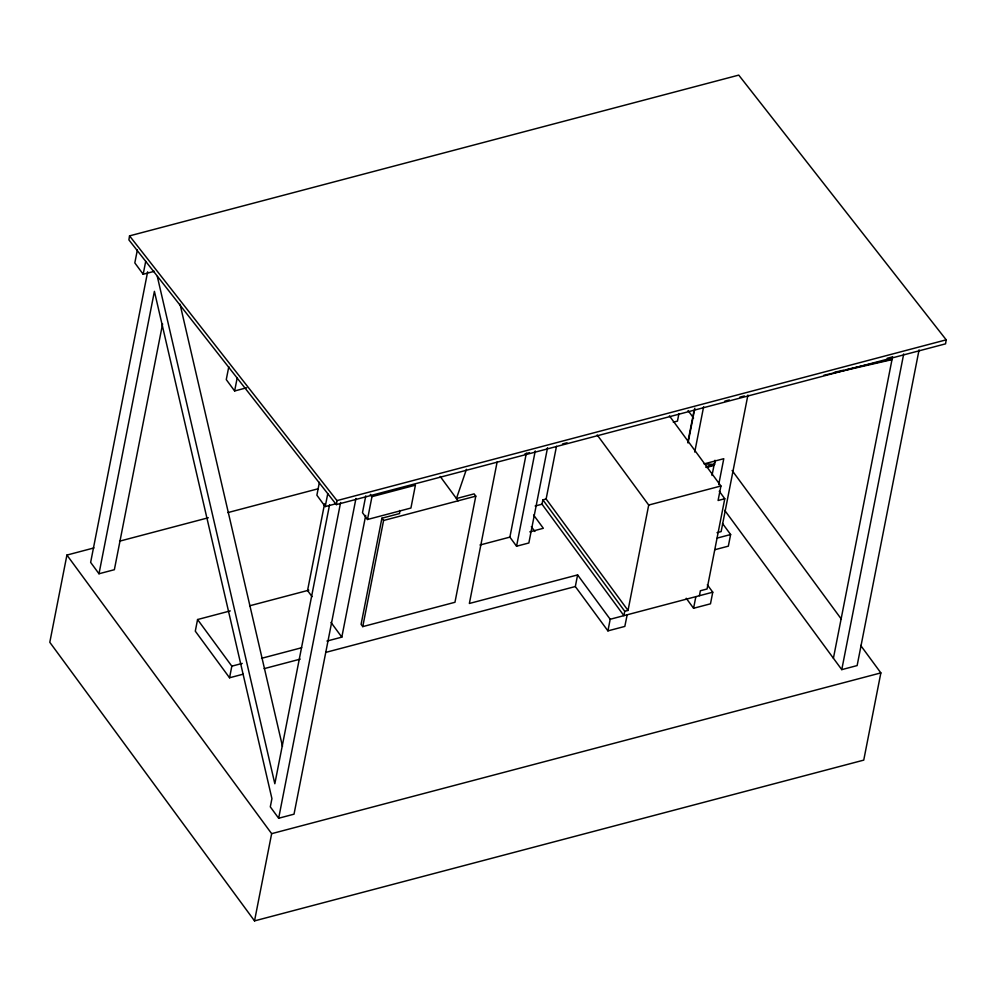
<?xml version="1.0" encoding="UTF-8"?>
<svg xmlns="http://www.w3.org/2000/svg" width="996" height="996" viewBox="0 0 996 996"><rect width="100%" height="100%" fill="white"/><g stroke="black" fill="none" stroke-linecap="round" stroke-linejoin="round"><path stroke-width="1.49" d="M399.695 510.487L399.583 513.55L381.904 518.206L361.087 624.343L362.756 626.621L454.96 602.281L475.789 496.145L474.108 493.879L456.442 498.535L466.439 469.315M129.542 235.878L128.895 239.887L336.337 504.611L945.553 343.844L946.2 339.835L738.746 75.111L129.542 235.878L336.984 500.602L336.337 504.611M93.985 547.925L66.919 555.071L49.8 642.296L254.528 920.889L863.744 760.122L880.862 672.898L860.656 645.408M137.361 249.984L134.821 262.894L143.175 274.261L154.355 271.31M143.175 274.261L145.715 261.35M147.645 271.796L90.636 562.379L98.99 573.758L114.366 569.7L162.585 323.937M98.99 573.758L154.405 291.355L271.92 798.618L270.302 806.86L278.656 818.239L294.019 814.18L355.958 498.473M228.806 366.69L226.266 379.601L234.633 390.967L246.647 387.793M234.633 390.967L237.16 378.057M230.263 610.909L197.569 619.537L195.291 631.165L229.553 677.778L243.074 674.205M229.553 677.778L231.831 666.162L197.569 619.537M319.405 482.301L316.877 495.211L325.231 506.578L336.399 503.64M324.572 503.789L307.552 590.516L312.059 596.654M325.231 506.578L327.759 493.667M329.552 504.872L274.834 783.74L157.318 276.477M254.528 920.889L271.647 833.664L66.919 555.071M278.656 818.239L340.595 502.532M365.769 495.884L362.482 512.666L367.487 519.489L410.925 508.035L415.407 485.177L371.969 496.643L367.487 519.489M326.949 641.063L341.815 637.141L365.694 515.418M362.756 626.621L383.585 520.485L381.904 518.206M497.129 461.982L469.365 603.476L577.605 574.916L610.199 619.263L607.921 630.879L624.816 626.422L627.181 614.781M526.324 453.255L509.877 537.13L516.563 546.219L528.851 542.982L547.551 447.69M516.563 546.219L535.25 450.939M542.87 499.855L542.011 504.213L623.907 615.64L624.753 611.295L542.87 499.855L546.132 498.996L556.478 446.295M607.921 630.879L575.327 586.532L577.605 574.916M624.753 611.295L628.028 610.436L648.707 505.047L597.177 434.928M678.936 413.639L677.467 421.096L673.284 422.204M687.788 442.448L694.075 410.427M688.049 442.946L694.859 408.198M694.735 452.035L703.624 406.729M712.016 475.49L715.004 460.264M706.288 467.485L713.186 465.667L714.493 464.435L715.178 460.974M707.322 584.789L712.763 592.197L710.484 603.813L693.577 608.27L695.855 596.654M718.701 484.591L723.781 458.695L704.06 463.899L714.493 464.435L706.276 467.361M699.404 595.72L700.375 590.753L707.06 588.985L724.777 498.735L719.249 491.215M669.412 415.867L720.93 485.986L718.091 500.502L724.777 498.735M747.921 395.039L721.129 531.603L717.033 532.686M722.511 523.498L730.628 534.528L728.337 546.157L714.991 549.68M833.403 658.269L892.59 356.593M919.071 349.87L857.133 665.577L841.769 669.636L903.708 353.929M706.152 466.701L714.493 464.435M119.557 541.177L208.313 517.758M227.872 512.591L318.122 488.775M336.984 500.602L946.2 339.835M524.929 453.877L529.449 452.694M562.516 443.967L567.023 442.772M724.839 401.127L729.346 399.931M739.866 397.155L744.385 395.972M887.175 358.286L891.681 357.103M383.585 520.485L475.789 496.145M535.151 506.018L542.459 504.088M249.585 605.817L308.822 590.18M479.972 545.011L510.276 537.018M529.81 531.864L543.343 528.291L533.607 515.044M648.707 505.047L720.93 485.986M231.831 666.162L242.227 663.423M261.55 658.319L301.688 647.724M717.269 538.064L730.628 534.528M264.127 668.652L300.207 659.14M325.767 652.392L575.327 586.532M610.199 619.263L712.763 592.197M271.647 833.664L880.862 672.898M834.636 372.243L843.737 370.163M846.762 369.466L878.584 362.183M881.609 361.486L892.217 359.058M823.817 375.268L891.993 359.631M688.062 410.539L693.565 418.034M732.122 470.51L841.383 619.176M724.727 510.375L841.769 669.636M686.219 598.26L693.577 608.27M546.132 498.996L628.028 610.436M531.329 526.672L534.877 531.478M440.207 476.462L458.11 500.814M370.3 494.365L371.969 496.643M330.996 622.413L341.815 637.141M180.052 304.228L282.491 746.378"/></g></svg>
